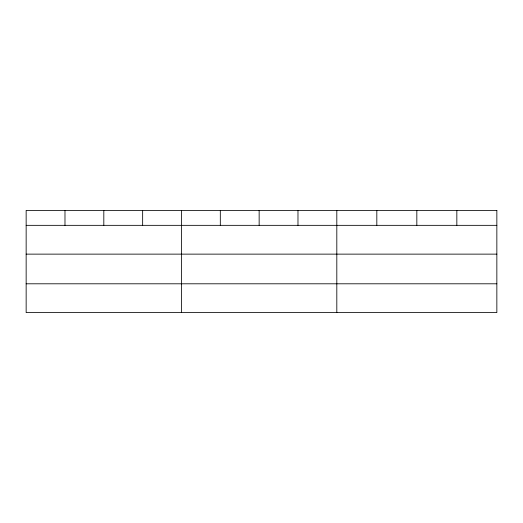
<?xml version="1.0" encoding="UTF-8"?>
<svg xmlns="http://www.w3.org/2000/svg" width="523" height="523" viewBox="0 0 523 523"><rect width="100%" height="100%" fill="white"/><g stroke="black" fill="none" stroke-linecap="round" stroke-linejoin="round"><path stroke-width="0.78" d="M26.15 225.341L496.85 225.341M26.15 254.132L496.85 254.132M26.15 283.799L496.85 283.799M456.841 210.403L456.841 225.341M416.831 210.403L416.831 225.341M376.822 210.403L376.822 225.341M336.812 210.403L336.812 312.597M297.979 210.403L297.979 225.341M259.147 210.403L259.147 225.341M220.314 210.403L220.314 225.341M181.481 210.403L181.481 312.597M142.648 210.403L142.648 225.341M103.816 210.403L103.816 225.341M64.983 210.403L64.983 225.341M496.85 210.403L26.15 210.403L26.15 312.597L496.85 312.597L496.85 210.403"/></g></svg>
